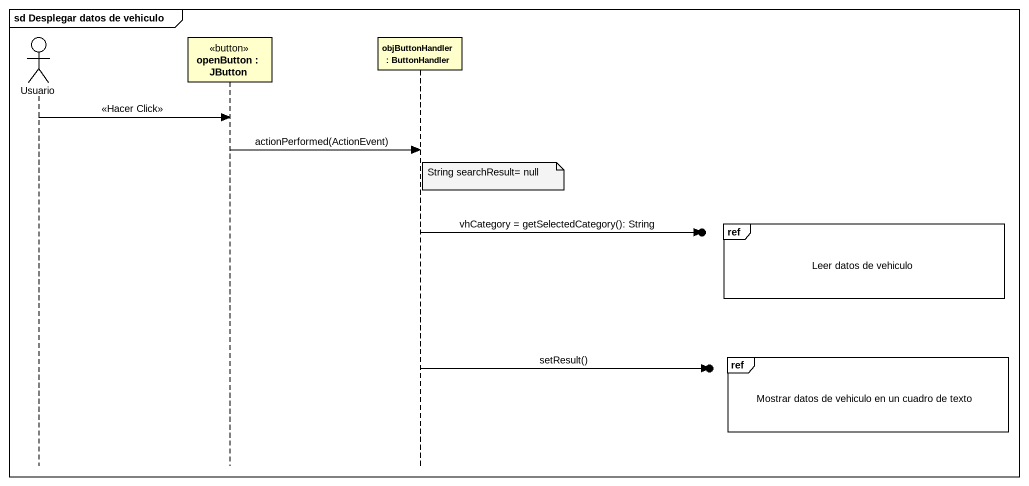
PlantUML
@startuml
mainframe sd Desplegar datos de vehiculo
hide footbox
actor Usuario
participant "openButton : JButton" as openButton <<button>>
participant "objButtonHandler : ButtonHandler" as objButtonHandler

Usuario -> openButton : <<Hacer Click>>
openButton -> objButtonHandler : actionPerformed(ActionEvent)
note right of objButtonHandler : String searchResult= null
ref over objButtonHandler : Leer datos de vehiculo
objButtonHandler ->o] : vhCategory = getSelectedCategory(): String
ref over objButtonHandler : Mostrar datos de vehiculo en un cuadro de texto
objButtonHandler ->o] : setResult()
@enduml
